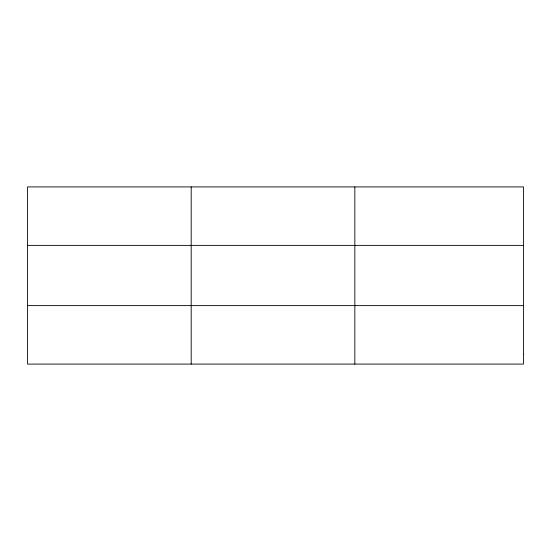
<?xml version="1.0" encoding="UTF-8"?>
<svg xmlns="http://www.w3.org/2000/svg" width="551" height="551" viewBox="0 0 551 551"><rect width="100%" height="100%" fill="white"/><g stroke="black" fill="none" stroke-linecap="round" stroke-linejoin="round"><path stroke-width="0.83" d="M191.197 186.913L191.197 364.087M354.844 186.913L354.844 364.087M27.55 245.381L523.45 245.381M27.55 305.619L523.45 305.619M523.45 354.348L523.45 364.087L27.55 364.087L27.55 186.913L523.45 186.913L523.45 354.348"/></g></svg>
